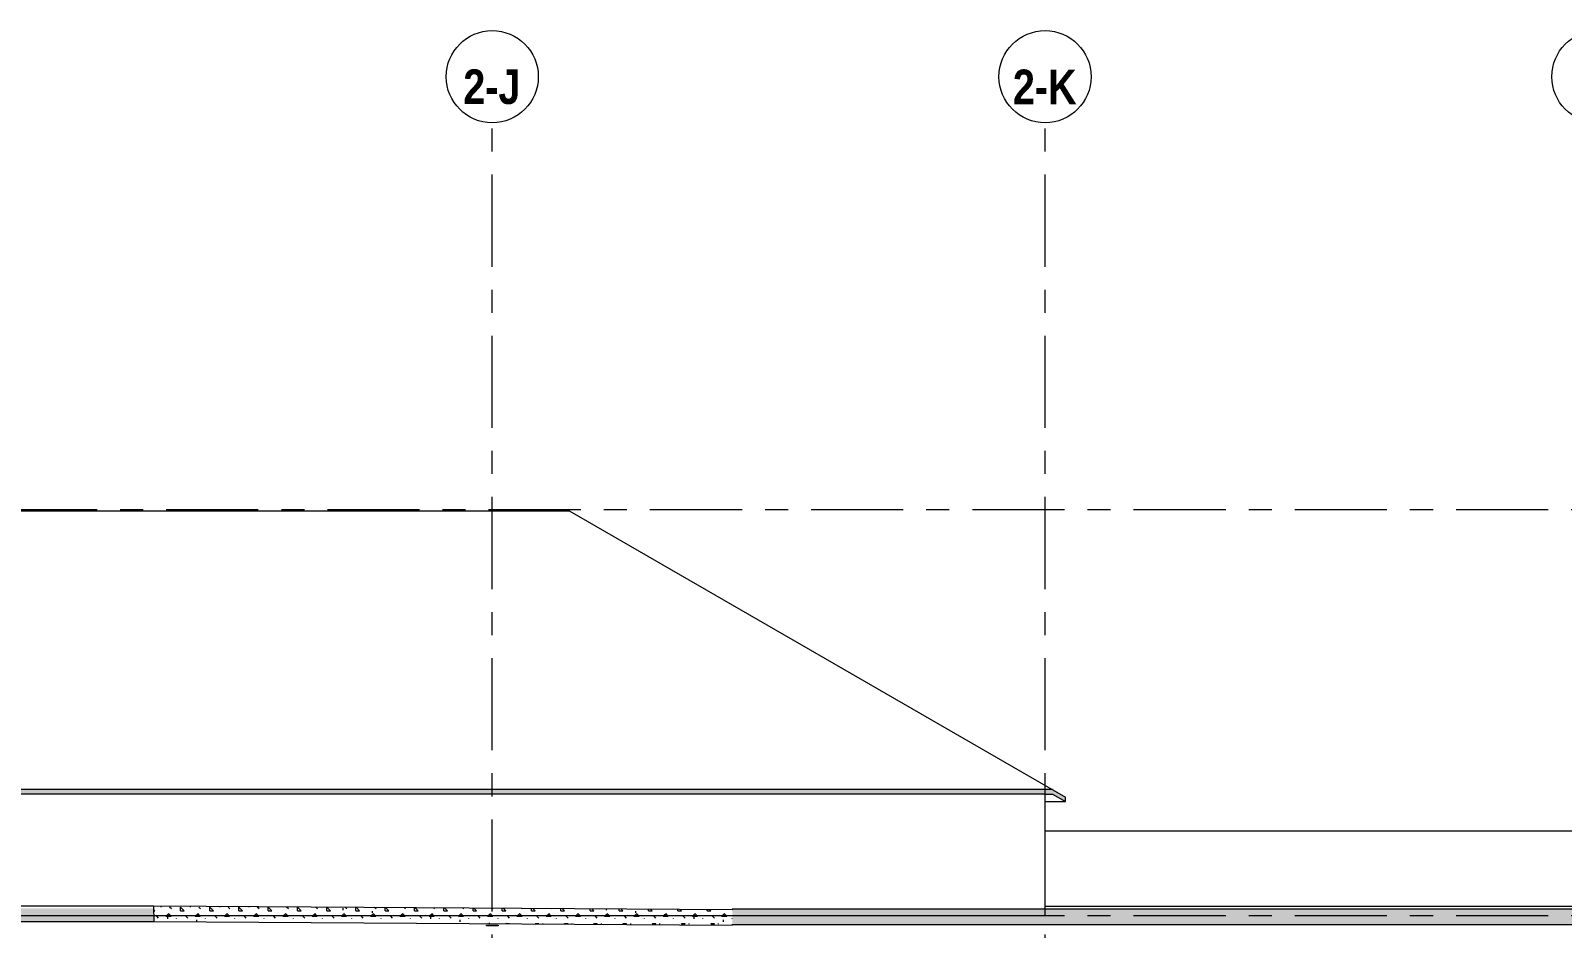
# Model space of a CAD drawing. Header units: millimetres. Extents: x -18215 to 134275, y 17919 to 48497.
# Drawn here: x 96384 to 116334, y 36599 to 48294 of the extents above; entities that cross this region are included whole.
import ezdxf

# ---------------------------------------------------------------- set-up
doc = ezdxf.new("R2010")
doc.units = ezdxf.units.MM
doc.linetypes.add('IDA - Grid Line', pattern=[2100, 1200, -300, 300, -300])
for name, color, linetype, lineweight, true_color in [('A-_FLOR----_E-1', 6, 'Continuous', 9, 0xff00ff), ('A-_FLORLEVL_E-1', 9, 'IDA - Grid Line', 9, 0x808080), ('A-_FLORPATT_E-1', 6, 'Continuous', 9, 0xff00ff), ('A-_GENM----_M-1', 6, 'Continuous', 9, 0xff00ff), ('A-_ROOF----_E-1', 6, 'Continuous', 9, 0xff00ff), ('A-_WALL----_E-1', 6, 'Continuous', 9, 0xff00ff), ('A-_WALLPRTN_E-1', 6, 'Continuous', 9, 0xff00ff), ('S-_ANOTGRID_E-1', 9, 'IDA - Grid Line', 9, 0x808080)]:
    doc.layers.add(name, color=color, linetype=linetype, lineweight=lineweight, true_color=true_color)
doc.layers.add('A-_ROOFPATT_H', color=7, linetype='Continuous', lineweight=9)
doc.layers.add('S-_ANOTGRID_E', color=7, linetype='Continuous', lineweight=9)
doc.styles.add('Arial Narrow_B', font='ARIALNB.TTF', dxfattribs={"height": 450})
pattern_1 = [(0, (85762.1, 31875.04), (381, 381), [47.625, -333.375]), (90, (85762.1, 31875.04), (-381, 381), [47.625, -333.375]), (135, (85809.73, 31875.04), (-381.0004, 3e-14), [67.352, -471.463]), (0, (85809.73, 32089.35), (381, 381), [47.625, -333.375]), (45, (85833.54, 32065.54), (0, 381.0004), [33.676, -505.139]), (135, (85833.54, 32065.54), (-381.0004, 3e-14), [33.676, -505.139]), (0, (85952.6, 32184.6), (381, 381), [67.352, -313.648]), (45, (85952.6, 32184.6), (0, 381.0004), [47.625, -491.19]), (135, (86019.96, 32184.6), (-381.0004, 3e-14), [47.625, -491.19]), (90, (86024.04, 31970.3), (-381, 381), [47.625, -333.375]), (45, (86024.04, 31970.29), (0, 381.0004), [33.676, -505.139]), (135, (86047.86, 31994.1), (-381.0004, 3e-14), [33.676, -505.139]), (0, (85809.73, 31970.3), (381, 381), [23.812, -319.087]), (0, (86095.48, 32065.54), (381, 381), [23.812, -319.087]), (90, (85976.4, 32113.16), (-381, 381), [23.812, -319.087]), (135, (86024.04, 31898.85), (-381.0004, 3e-14), [33.676, -505.139]), (135, (85857.36, 32160.79), (-381.0004, 3e-14), [33.676, -505.139]), (45, (85940.7, 32000.05), (0, 381.0004), [33.676, -505.139]), (90, (85893.07, 31922.66), (-381, 381), [5.953, -375.047]), (90, (85910.93, 32083.4), (-381, 381), [5.953, -375.047]), (90, (86089.53, 32148.88), (-381, 381), [5.953, -375.047]), (90, (86095.48, 31946.47), (-381, 381), [5.953, -375.047])]

# ---------------------------------------------------------------- blocks, each defined once
blk = doc.blocks.new('floor trap - floor trap-4541317-Section 114')
at = {"layer": 'A-_GENM----_M-1'}
for p, q in [((-17700, 36640), (-17550, 36640)), ((-17700, 36633), (-17700, 36640)), ((-17550, 36633), (-17700, 36633)), ((-17550, 36640), (-17550, 36633))]:
    blk.add_line(p, q, dxfattribs=at)
blk = doc.blocks.new('Grid - 4 mm Dia-236334-Section 114')
at = {"layer": 'S-_ANOTGRID_E'}
blk.add_circle((-75225, 47694), 600, dxfattribs=at)

msp = doc.modelspace()

# ---------------------------------------------------------------- hatches: boundary and pattern name
at = {"layer": 'A-_FLORPATT_E-1'}
h = msp.add_hatch(dxfattribs=at)
h.set_pattern_fill('FP_10', color=256, style=0, pattern_type=2)
h.set_pattern_definition(pattern_1)
h.paths.add_polyline_path([(97987, 36690), (97986, 36861), (63271, 36861), (63271, 36661), (96931, 36688)])
h = msp.add_hatch(dxfattribs=at)
h.set_pattern_fill('FP_10', color=256, style=0, pattern_type=2)
h.set_pattern_definition(pattern_1)
h.paths.add_polyline_path([(105521, 36642), (105521, 36842), (97986, 36890), (97986, 36690), (105308, 36643)])
h = msp.add_hatch(dxfattribs=at)
h.set_pattern_fill('FP_10', color=256, style=0, pattern_type=2)
h.set_pattern_definition(pattern_1)
h.paths.add_polyline_path([(120316, 36649), (124121, 36649), (124121, 36849), (105521, 36849), (105521, 36649), (119967, 36649)])
at = {"layer": 'A-_ROOFPATT_H'}
h = msp.add_hatch(dxfattribs=at)
h.set_pattern_fill('FP_12', color=256, angle=-130, style=0, pattern_type=2)
h.set_pattern_definition([(200, (106633.8, 40171.4), (-898.839, 629.374), [114.3, -1257.3]), (145, (106633.8, 40171.4), (-390.043, -1098.49), [91.44, -1005.84]), (250.451, (106558.9, 40223.9), (-1288.887, -469.105), [97.14, -1068.54]), (196.184, (106481.4, 39907.4), (-1282.44, 1031.7), [171.45, -1885.95]), (246.636, (106374.5, 39993.4), (-1975.863, -573.463), [145.71, -1602.81]), (141.184, (106481.4, 39907.4), (-1975.87, -573.444), [137.16, -1508.76]), (171, (106387.5, 40049.6), (-481.016, 986.229), [114.3, -1257.3]), (116, (106387.5, 40049.6), (-873.697, -771.664), [91.44, -1005.84]), (221.451, (106347.5, 40131.8), (-1354.712, 214.576), [97.14, -1068.54]), (187.5, (106633.8, 40171.4), (-269.7137, -430.0952), [50.292, -943.356, 50.292, -1980.438]), (187.5, (106633.8, 40171.4), (-269.7137, -430.0952), [-1043.94, -970.788, 50.292, -959.358]), (157.5, (106633.8, 40171.4), (-647.747, -320.095), [50.292, -531.876, 50.292, -1305.306]), (157.5, (106633.8, 40171.4), (-647.747, -320.095), [-632.46, -920.496, 50.292, -334.518]), (117.5, (106928.14, 40001.48), (-687.364, 436.541), [50.292, -330.708, 50.292, -2715.768]), (117.5, (106928.14, 40001.48), (-687.364, 436.541), [-431.292, -1138.428, 50.292, -1527.048]), (107.5, (107060.1, 39925.3), (-845.982, 312.267), [50.292, -445.008, 50.292, -1859.28]), (107.5, (107060.1, 39925.3), (-845.982, 312.267), [-545.592, -739.14, 50.292, -1069.848])])
h.paths.add_polyline_path([(109862, 38250), (109862, 38308), (109692, 38406), (59286, 38406), (59116, 38308), (59116, 38250), (59285, 38348), (109693, 38348)])

# ---------------------------------------------------------------- linework, layer by layer
at = {"layer": 'A-_FLOR----_E-1'}
for p, q in [((97986, 36890), (63271, 36861)), ((105521, 36842), (97986, 36890)), ((97986, 36890), (97987, 36690)), ((124121, 36849), (105521, 36849)), ((105521, 36849), (105521, 36842)), ((109596, 36890), (124121, 36890)), ((63271, 36661), (97986, 36690)), ((63271, 36640), (97987, 36690)), ((97986, 36690), (105521, 36642)), ((105521, 36649), (124121, 36649)), ((105521, 36642), (105521, 36649))]:
    msp.add_line(p, q, dxfattribs=at)
at = {"layer": 'A-_FLORLEVL_E-1'}
for p, q in [((37249, 42055), (134275, 42055)), ((37249, 36765), (134275, 36765))]:
    msp.add_line(p, q, dxfattribs=at)
at = {"layer": 'A-_ROOF----_E-1'}
for p, q in [((103406, 42035), (65572, 42035)), ((103406, 42035), (109862, 38308)), ((109692, 38406), (59286, 38406)), ((109596, 38348), (109693, 38348)), ((109693, 38348), (109862, 38250)), ((109862, 38250), (109862, 38308)), ((109596, 38250), (109862, 38250))]:
    msp.add_line(p, q, dxfattribs=at)
at = {"layer": 'A-_WALL----_E-1'}
msp.add_line((124271, 37865), (109596, 37865), dxfattribs=at)
at = {"layer": 'A-_WALLPRTN_E-1'}
for p, q in [((109596, 38348), (59776, 38348)), ((109596, 36765), (109596, 38348)), ((59576, 36765), (109596, 36765))]:
    msp.add_line(p, q, dxfattribs=at)
at = {"layer": 'S-_ANOTGRID_E-1'}
for p, q in [((102396, 17919), (102396, 47094)), ((109596, 17919), (109596, 47094))]:
    msp.add_line(p, q, dxfattribs=at)

# ---------------------------------------------------------------- block references
at = {"layer": 'A-_GENM----_M-1'}
msp.add_blockref('floor trap - floor trap-4541317-Section 114', (120021, 0), dxfattribs=at)
at = {"layer": 'S-_ANOTGRID_E'}
for p in [(177621, 0), (184821, 0), (192021, 0)]:
    msp.add_blockref('Grid - 4 mm Dia-236334-Section 114', p, dxfattribs=at)

# ---------------------------------------------------------------- texts
at = {"layer": 'S-_ANOTGRID_E', "char_height": 450, "attachment_point": 5, "line_spacing_factor": 0.949189, "style": 'Arial Narrow_B'}
for s, insert, width in [('\\pxqc,t3.33333,6.66667,10,13.33333,16.66667,20,23.33333,26.66667,30,33.33333,36.66667,40,43.33333,46.66667,50,53.33333,56.66667,60,63.33333,66.66667,70,73.33333,76.66667,80,83.33333,86.66667,90,93.33333,96.66667,100,103.33333,106.66667;{2-J}', (102391, 47561), 754.5), ('\\pxqc,t3.33333,6.66667,10,13.33333,16.66667,20,23.33333,26.66667,30,33.33333,36.66667,40,43.33333,46.66667,50,53.33333,56.66667,60,63.33333,66.66667,70,73.33333,76.66667,80,83.33333,86.66667,90,93.33333,96.66667,100,103.33333,106.66667;{2-K}', (109592, 47561), 843)]:
    msp.add_mtext(s, dxfattribs=dict(at, insert=insert, width=width))

doc.saveas('drawing.dxf')
